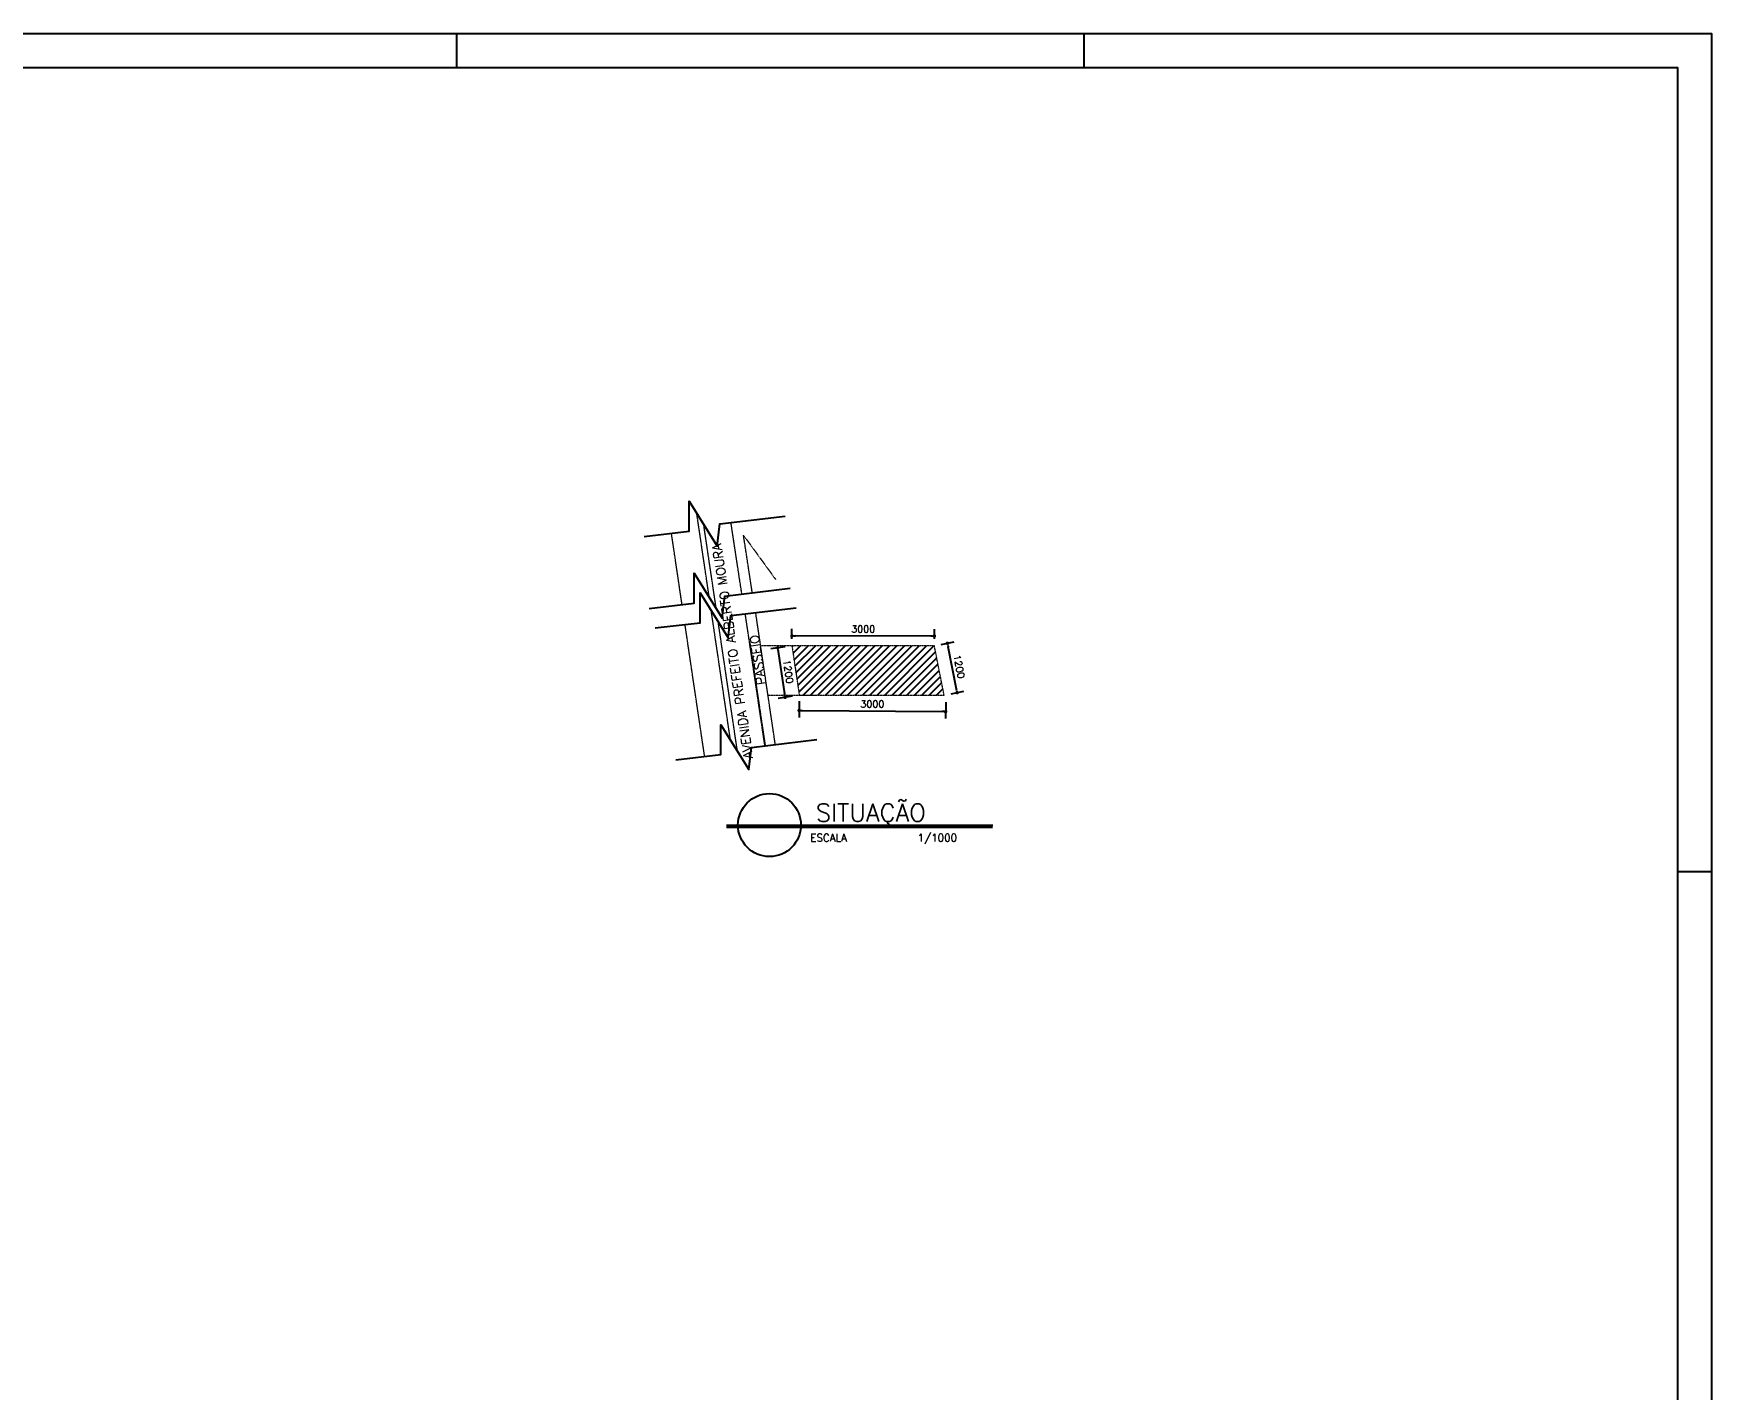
# Model space of a CAD drawing. Header units: inches. Extents: x 580771 to 691655, y 7719261 to 7829530.
# Drawn here: x 689255 to 691655, y 7721402 to 7723340 of the extents above; entities that cross this region are included whole.
import ezdxf

# ---------------------------------------------------------------- set-up
doc = ezdxf.new("R2010")
doc.units = ezdxf.units.IN
doc.header["$MEASUREMENT"] = 0
doc.header["$PDMODE"] = 2
doc.linetypes.add('DASHDOTX2', pattern=[2, 1, -0.5, 0, -0.5])
doc.linetypes.add('DASHED2', pattern=[0.375, 0.25, -0.125])
for name, color, linetype in [('1-ARQ-1', 1, 'Continuous'), ('1-ARQ-A', 1, 'Continuous'), ('1-ARQ-B', 2, 'Continuous'), ('1-ARQ-D', 4, 'Continuous'), ('Layer3', 3, 'Continuous'), ('NIVEL', 2, 'Continuous'), ('P02', 2, 'Continuous')]:
    doc.layers.add(name, color=color, linetype=linetype)
doc.layers.add('MEIO_FIO', color=7, linetype='Continuous', lineweight=0)
doc.layers.add('MURO', color=3, linetype='Continuous', lineweight=0)
doc.styles.add('R80E50', font='romans.shx', dxfattribs={"height": 10})
doc.styles.add('ROMANS', font='romans', dxfattribs={"height": 0.2})
doc.dimstyles.new('Copy of ARQ50 - 1-1000', dxfattribs={"dimscale": 50, "dimtxt": 10, "dimasz": 0.1, "dimexe": 0.2, "dimexo": 0.2, "dimgap": 0.1, "dimtad": 1, "dimdec": 0, "dimlfac": 20, "dimzin": 12, "dimdsep": 46, "dimtxsty": 'R80E50', "dimblk1": 'DOT', "dimblk2": 'DOT', "dimsah": 1, "dimcen": 0.4, "dimclrd": 15, "dimclre": 15, "dimclrt": 3, "dimadec": 0, "dimazin": 0, "dimtfac": 1, "dimtdec": 0, "dimtmove": 2, "dimatfit": 3, "dimldrblk": 'DOT', "dimfxl": 0.2, "dimtolj": 1, "dimtzin": 12, "dimarcsym": 0})

# ---------------------------------------------------------------- blocks, each defined once
blk = doc.blocks.new('A0')
at = {"color": 0}
blk.add_lwpolyline([(2.5, 1), (2.5, 83.1), (117.9, 83.1), (117.9, 1)], close=True, dxfattribs=at)
at = {"layer": 'P02'}
blk.add_line((117.9, 59.4), (118.9, 59.4), dxfattribs=at)
blk.add_lwpolyline([(0, 0), (0, 84.1), (118.9, 84.1), (118.9, 0)], close=True, dxfattribs=at)
for points in [[(81.9, 84.1), (81.9, 83.1)], [(100.4, 84.1), (100.4, 83.1)]]:
    blk.add_lwpolyline(points, dxfattribs=at)
blk = doc.blocks.new('_DOT')
at = {"color": 0, "linetype": 'ByBlock'}
blk.add_line((-0.5, 0), (-1, 0), dxfattribs=at)
at = {"color": 0, "linetype": 'ByBlock', "const_width": 0.5}
blk.add_lwpolyline([(-0.25, 0, 1), (0.25, 0, 1)], format="xyb", close=True, dxfattribs=at)
blk = doc.blocks.new('*D285')
at = {"layer": 'Defpoints', "color": 0, "transparency": 16777216}
for p in [(690350.6, 7722396), (690560, 7722394.4), (690559.9, 7722370.9)]:
    blk.add_point(p, dxfattribs=at)
at = {"layer": 'NIVEL', "color": 15, "lineweight": -2, "transparency": 16777216}
for p, q in [((690350.5, 7722386), (690350.4, 7722362.5)), ((690355.4, 7722372.5), (690554.9, 7722371)), ((690560, 7722384.4), (690559.8, 7722360.9))]:
    blk.add_line(p, q, dxfattribs=at)
at = {"layer": 'NIVEL', "color": 15, "lineweight": -2, "transparency": 16777216, "xscale": 5, "yscale": 5, "zscale": 5}
for p, rotation in [((690350.4, 7722372.5), 179.5681485132703), ((690559.9, 7722370.9), 359.5681485132703)]:
    blk.add_blockref('_DOT', p, dxfattribs=dict(at, rotation=rotation))
at = {"layer": 'NIVEL', "color": 3, "transparency": 16777216, "insert": (690455.2, 7722381.7), "char_height": 10, "attachment_point": 5, "rotation": 359.5681, "style": 'R80E50'}
blk.add_mtext('\\A1;3000', dxfattribs=at)
blk = doc.blocks.new('*D286')
at = {"layer": 'Defpoints', "color": 0, "transparency": 16777216}
for p in [(690543.8, 7722464.9), (690562.4, 7722468.6), (690557.7, 7722394.4)]:
    blk.add_point(p, dxfattribs=at)
at = {"layer": 'NIVEL', "color": 15, "lineweight": -2, "transparency": 16777216}
for p, q in [((690553.6, 7722466.8), (690572.2, 7722470.5)), ((690575.4, 7722403), (690563.3, 7722463.7)), ((690567.6, 7722396.4), (690586.1, 7722400.1))]:
    blk.add_line(p, q, dxfattribs=at)
at = {"layer": 'NIVEL', "color": 15, "lineweight": -2, "transparency": 16777216, "xscale": 5, "yscale": 5, "zscale": 5}
for p, rotation in [((690562.4, 7722468.6), 101.2181555997938), ((690576.3, 7722398.1), 281.2181555997938)]:
    blk.add_blockref('_DOT', p, dxfattribs=dict(at, rotation=rotation))
at = {"layer": 'NIVEL', "color": 3, "transparency": 16777216, "insert": (690579.2, 7722435.3), "char_height": 10, "attachment_point": 5, "rotation": 281.2182, "style": 'R80E50'}
blk.add_mtext('\\A1;1200', dxfattribs=at)
blk = doc.blocks.new('*D287')
at = {"layer": 'Defpoints', "color": 0, "transparency": 16777216}
for p in [(690340.1, 7722479.2), (690340.1, 7722465.1), (690543.8, 7722464.9)]:
    blk.add_point(p, dxfattribs=at)
at = {"layer": 'NIVEL', "color": 15, "lineweight": -2, "transparency": 16777216}
for p, q in [((690340.1, 7722475.1), (690340.1, 7722489.2)), ((690543.8, 7722474.9), (690543.8, 7722489)), ((690538.8, 7722479), (690345.1, 7722479.2))]:
    blk.add_line(p, q, dxfattribs=at)
at = {"layer": 'NIVEL', "color": 15, "lineweight": -2, "transparency": 16777216, "xscale": 5, "yscale": 5, "zscale": 5}
for p, rotation in [((690340.1, 7722479.2), 179.9317308665628), ((690543.8, 7722479), 359.9317308665628)]:
    blk.add_blockref('_DOT', p, dxfattribs=dict(at, rotation=rotation))
at = {"layer": 'NIVEL', "color": 3, "transparency": 16777216, "insert": (690442, 7722489.1), "char_height": 10, "attachment_point": 5, "rotation": 359.9317, "style": 'R80E50'}
blk.add_mtext('\\A1;3000', dxfattribs=at)
blk = doc.blocks.new('*D288')
at = {"layer": 'Defpoints', "color": 0, "transparency": 16777216}
for p in [(690340.1, 7722465.1), (690350.6, 7722394.4), (690330.2, 7722391.4)]:
    blk.add_point(p, dxfattribs=at)
at = {"layer": 'NIVEL', "color": 15, "lineweight": -2, "transparency": 16777216}
for p, q in [((690330.2, 7722463.6), (690309.8, 7722460.6)), ((690320.4, 7722457.1), (690329.5, 7722396.4)), ((690340.7, 7722393), (690320.3, 7722389.9))]:
    blk.add_line(p, q, dxfattribs=at)
at = {"layer": 'NIVEL', "color": 15, "lineweight": -2, "transparency": 16777216, "xscale": 5, "yscale": 5, "zscale": 5}
for p, rotation in [((690319.7, 7722462.1), 98.45947487728692), ((690330.2, 7722391.4), 278.4594748772869)]:
    blk.add_blockref('_DOT', p, dxfattribs=dict(at, rotation=rotation))
at = {"layer": 'NIVEL', "color": 3, "transparency": 16777216, "insert": (690334.8, 7722428.2), "char_height": 10, "attachment_point": 5, "rotation": 278.4595, "style": 'R80E50'}
blk.add_mtext('\\A1;1200', dxfattribs=at)

msp = doc.modelspace()

# ---------------------------------------------------------------- hatches: boundary and pattern name
at = {"layer": '1-ARQ-1'}
h = msp.add_hatch(dxfattribs=at)
h.set_pattern_fill('ANSI31', color=256, scale=60, style=0)
h.set_pattern_definition([(45, (26364.831, 2202.2466), (-5.303300859, 5.303300859), [])])
h.paths.add_polyline_path([(690543.777, 7722464.868), (690340.093, 7722465.11), (690350.603, 7722394.439), (690374.428, 7722394.439), (690557.745, 7722394.439)])
h.paths.add_polyline_path([(690362.28, 7722423.455), (690448.018, 7722423.455), (690448.018, 7722442.955), (690362.28, 7722442.955)], flags=24)

# ---------------------------------------------------------------- linework, layer by layer
for points in [[(690128.694, 7722621.479), (690193.117, 7722628.935), (690193.117, 7722671.806), (690233.265, 7722607.5), (690237, 7722639.187), (690330.368, 7722650.371)], [(690135.833, 7722518.471), (690200.256, 7722525.927), (690200.256, 7722568.797), (690240.405, 7722504.492), (690244.139, 7722536.178), (690337.508, 7722547.362)], [(690144.236, 7722490.512), (690208.659, 7722497.968), (690208.659, 7722540.838), (690248.808, 7722476.533), (690252.542, 7722508.22), (690345.91, 7722519.403)]]:
    msp.add_lwpolyline(points, dxfattribs=at)
at = {"layer": '1-ARQ-A'}
for p, q in [((690246.532, 7722208.736), (690627.219, 7722208.736)), ((690246.532, 7722205.485), (690627.097, 7722205.485))]:
    msp.add_line(p, q, dxfattribs=at)
msp.add_circle((690307.931, 7722208.736), 45, dxfattribs=at)
at = {"layer": 'MEIO_FIO', "color": 2, "linetype": 'DASHED2', "ltscale": 0.8}
msp.add_line((690270.848, 7722622.962, 42.95), (690316.675, 7722560.036, 42.95), dxfattribs=at)
for points, elevation in [([(690221.846, 7722534.218), (690203.967, 7722654.427)], -16.55), ([(690231.799, 7722518.275), (690213.921, 7722638.484)], -16.55), ([(690268.46, 7722539.092), (690252.911, 7722641.093)], -17.25), ([(690182.937, 7722523.922), (690167.755, 7722626)], -16.55), ([(690283.361, 7722540.877), (690270.848, 7722622.962)], -17.25), ([(690252.252, 7722329.777), (690224.677, 7722515.184)], -16.55), ([(690316.337, 7722323.74), (690288.263, 7722512.498)], -16.55), ([(690215.24, 7722306.728), (690187.167, 7722495.481)], -16.55), ([(690262.205, 7722313.835), (690234.63, 7722499.241)], -16.55), ([(690301.437, 7722321.955), (690273.364, 7722510.714)], -16.55), ([(690279.815, 7722469.528), (690301.872, 7722322.008)], -17.25)]:
    msp.add_lwpolyline(points, dxfattribs=dict(at, elevation=elevation))
at = {"layer": 'MURO', "color": 3, "linetype": 'DASHDOTX2', "ltscale": 0.5}
for p, q in [((690543.777, 7722464.868), (690295.303, 7722465.164)), ((690305.822, 7722394.439), (690374.428, 7722394.439))]:
    msp.add_line(p, q, dxfattribs=at)
msp.add_lwpolyline([(690340.093, 7722465.11), (690350.603, 7722394.439), (690557.745, 7722394.439), (690543.777, 7722464.868), (690340.093, 7722465.11)], dxfattribs=at)
at = {"layer": 'NIVEL'}
msp.add_lwpolyline([(690173.793, 7722301.932), (690238.216, 7722309.387), (690238.216, 7722352.258), (690278.365, 7722287.952), (690282.099, 7722319.639), (690375.467, 7722330.823)], dxfattribs=at)

# ---------------------------------------------------------------- block references
at = {"xscale": 48.51000000000931, "yscale": 48.51000000000931, "zscale": 48.51000000000931}
msp.add_blockref('A0', (685887.389, 7719260.637), dxfattribs=at)

# ---------------------------------------------------------------- texts
at = {"layer": '1-ARQ-B', "linetype": 'Continuous', "style": 'ROMANS'}
msp.add_text('ESCALA            1/1000', height=10.8, dxfattribs=at).set_placement((690366.391, 7722185.219))
at = {"layer": '1-ARQ-D', "linetype": 'Continuous', "lineweight": 0, "style": 'ROMANS'}
msp.add_text('SITUAÇÃO', height=25.3125, dxfattribs=at).set_placement((690374.419, 7722213.787))
at = {"layer": 'Layer3', "style": 'R80E50'}
for s, rotation, p in [('AVENIDA PREFEITO ALBERTO MOURA', 98.459475, (690284.465, 7722304.932, -16.55)), ('PASSEIO', 98.403898, (690302.883, 7722410.465, -82.75))]:
    msp.add_text(s, height=13, rotation=rotation, dxfattribs=at).set_placement(p)

# ---------------------------------------------------------------- dimensions: what is measured, and where the dimension line sits
at = {"layer": 'NIVEL'}
for p1, p2, distance, text, picture, middle in [((690543.777, 7722464.868), (690340.093, 7722465.11), -14.116, '3000', '*D287', (690441.963, 7722489.105)), ((690340.093, 7722465.11), (690350.603, 7722394.439), -20.622, '1200', '*D288', (690334.841, 7722428.212)), ((690557.745, 7722394.439), (690543.777, 7722464.868), -18.953, '1200', '*D286', (690579.161, 7722435.286)), ((690350.603, 7722396.017), (690560.032, 7722394.439), -23.514, '3000', '*D285', (690455.216, 7722381.714))]:
    dim = msp.add_aligned_dim(p1=p1, p2=p2, distance=distance, text=text, dimstyle='Copy of ARQ50 - 1-1000', dxfattribs=at)
    dim.commit()
    dim.dimension.update_dxf_attribs({"geometry": picture, "text_midpoint": middle})

doc.saveas('drawing.dxf')
